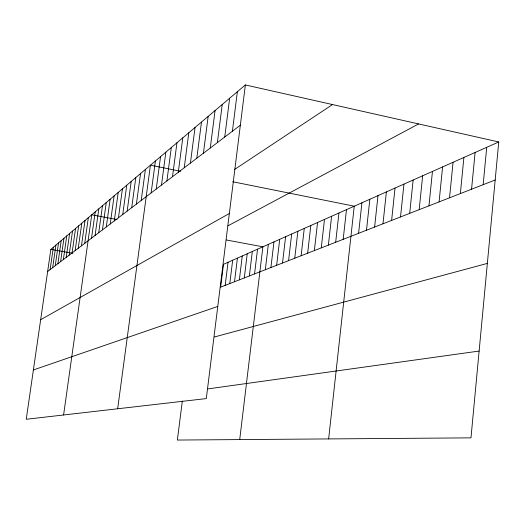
<?xml version="1.0" encoding="UTF-8"?>
<svg xmlns="http://www.w3.org/2000/svg" width="525" height="525" viewBox="0 0 525 525"><rect width="100%" height="100%" fill="white"/><g stroke="black" fill="none" stroke-linecap="round" stroke-linejoin="round"><path stroke-width="0.79" d="M245.359 84.945L206.299 398.587L26.25 419.272L50.846 249.375L245.359 84.945L498.75 141.967L470.977 437.857L177.358 440.055L182.326 401.028M471.562 189.217L475.105 152.473M483.158 184.688L486.721 147.315M460.359 193.587L463.89 157.461M449.538 197.813L453.062 162.278M428.964 205.839L432.449 171.432M439.084 201.895L442.582 166.93M419.173 209.665L422.645 175.796M400.516 216.95L403.948 184.104M409.697 213.367L413.149 180.016M382.988 223.794L386.38 191.914M391.617 220.421L395.03 188.068M366.489 230.232L369.843 199.264M374.614 227.062L377.987 195.648M328.637 438.926L354.244 206.2L232.667 181.735M358.595 233.31L361.928 202.781M335.672 242.261L338.94 212.999M343.186 239.328L346.48 209.652M321.267 247.885L324.489 219.424M328.368 245.109L331.61 216.261M307.643 253.201L310.826 225.494M314.363 250.576L317.566 222.502M294.748 258.234L297.892 231.249M301.114 255.754L304.27 228.408M276.642 265.302L279.713 239.328M282.522 263.005L285.62 236.703M288.56 260.649L291.677 234.012M239.715 439.589L262.881 246.809L226.393 239.984M265.322 269.719L268.354 244.374M270.913 267.54L273.965 241.881M244.296 277.928L247.242 253.759M249.362 275.953L252.328 251.501M254.553 273.925L257.539 249.185M229.786 283.592L232.673 260.236M234.511 281.748L237.418 258.129M239.348 279.864L242.268 255.97M225.173 285.397L228.034 262.297M217.383 142.616L222.226 104.501M224.752 137.018L229.648 98.228M232.404 131.211L237.359 91.711M203.424 153.215L208.156 116.399M210.276 148.011L215.06 110.558M190.418 163.091L195.037 127.483M196.809 158.235L201.482 122.036M172.489 176.702L176.958 142.767M178.27 172.312L182.792 137.839M184.242 167.777L188.81 132.746M156.227 189.052L160.552 156.634M161.477 185.062L165.847 152.158M166.898 180.948L171.314 147.538M136.388 204.113L140.529 173.565M141.218 200.445L145.405 169.444M117.666 408.772L150.432 165.191L180.705 171.281M151.134 192.918L155.413 160.978M122.738 214.476L126.748 185.213M127.155 211.122L131.204 181.447M131.703 207.67L135.798 177.562M106.286 226.971L110.125 199.264M110.224 223.978L114.109 195.897M114.279 220.9L118.204 192.439M118.447 217.731L122.417 188.875M63.597 414.98L91.737 214.81L117.114 219.555M91.534 238.166L95.222 211.864M95.078 235.482L98.805 208.838M98.713 232.719L102.48 205.728M102.447 229.884L106.253 202.538M72.076 252.945L75.554 228.487M75.121 250.628L78.638 225.888M78.245 248.259L81.788 223.217M81.441 245.831L85.024 220.487M84.722 243.344L88.338 217.685M55.243 265.729L58.531 242.885M57.888 263.714L61.208 240.621M60.598 261.66L63.945 238.304M63.367 259.56L66.747 235.935M66.203 257.408L69.615 233.513M69.103 255.202L72.548 231.033M50.124 269.614L53.353 247.262M52.651 267.691L55.913 245.096M47.644 271.497L240.352 125.173M234.498 169.516L332.528 104.56M40.668 319.705L229.353 213.491M228.099 225.75L418.609 123.933M498.75 141.967L223.499 264.311L220.657 287.155L495.18 179.996M33.39 369.948L217.777 306.429M214.456 336.965L487.351 263.399M207.992 388.887L479.128 351.054M50.846 249.375L72.765 253.26"/></g></svg>
